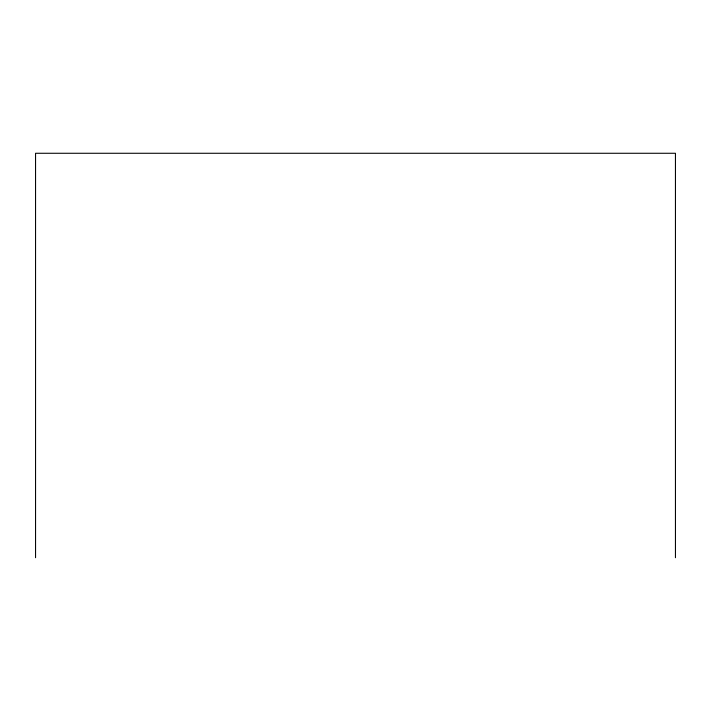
<?xml version="1.0" encoding="UTF-8"?>
<svg xmlns="http://www.w3.org/2000/svg" width="711" height="711" viewBox="0 0 711 711"><rect width="100%" height="100%" fill="white"/><g stroke="black" fill="none" stroke-linecap="round" stroke-linejoin="round"><path stroke-width="1.07" d="M675.45 557.726L675.45 153.274L35.55 153.274L35.55 557.726"/></g></svg>
